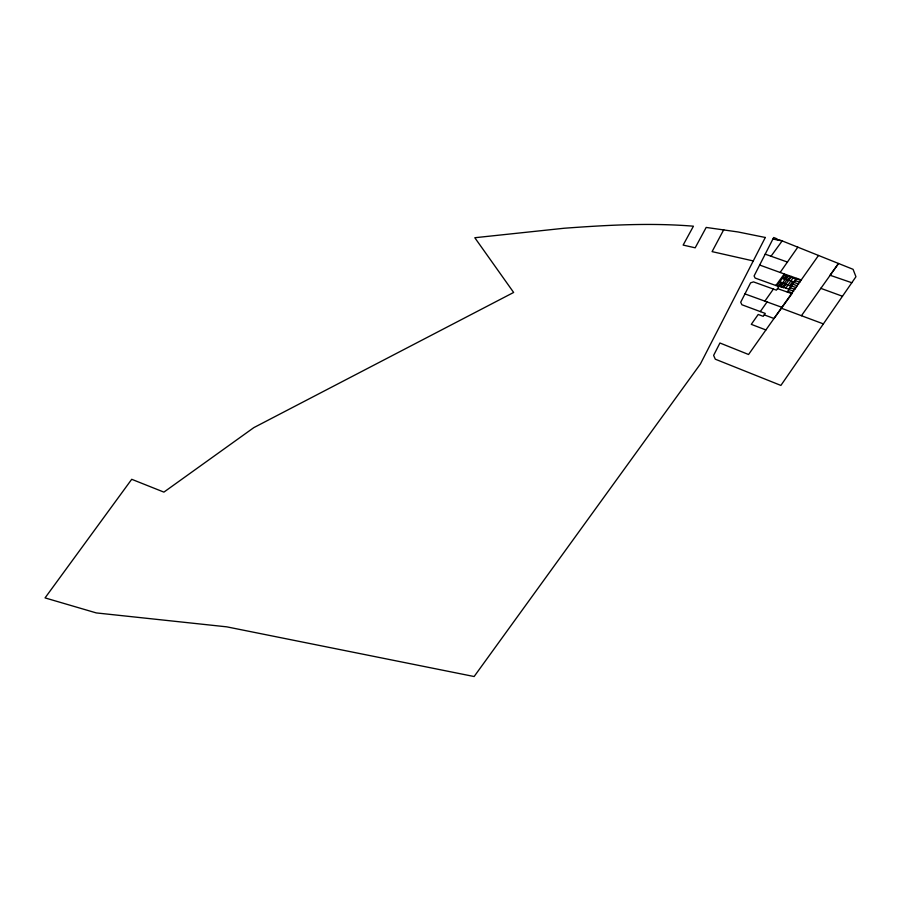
<?xml version="1.0" encoding="UTF-8"?>
<svg xmlns="http://www.w3.org/2000/svg" width="901" height="901" viewBox="0 0 901 901"><rect width="100%" height="100%" fill="white"/><g stroke="black" fill="none" stroke-linecap="round" stroke-linejoin="round"><path stroke-width="1.35" d="M818.513 255.456L748.562 354.498L719.933 342.999L713.615 355.399L715.304 359.195L780.885 385.425L855.95 276.731L853.067 269.309L781.572 240.657L776.662 239.407L776.966 238.821L773.689 237.504L754.092 275.954L755.128 278.06L778.914 286.608L776.392 290.145L753.495 281.889L750.589 282.846L740.701 302.229L741.906 304.763L765.264 313.435L763.215 316.33L758.203 314.472L751.288 324.349L765.906 329.957M723.74 229.71L712.083 251.627L753.27 260.93M780.142 272.462L797.813 247.167M787.316 292.048L796.856 278.375M784.399 283.477L786.877 279.929M776.2 285.054L783.532 287.61L791.348 276.449M785.818 288.151L792.981 277.913M801.428 315.71L838.538 263.475L830.046 275.244L851.805 282.734M760.286 311.588L767.066 301.948M781.437 282.43L778.948 285.977L783.532 287.599M783.926 278.893L786.404 275.368L790.977 276.967M780.311 286.203L787.474 275.999M764.881 301.137L773.385 289.063M777.484 288.602L791.956 293.681L774.004 318.492L764.239 314.888M771.019 256.233L782.169 240.894L772.912 239.024M775.862 285.516L784.253 273.96L801.462 279.997M796.495 278.893L801.113 280.504M785.165 277.136L789.738 278.736M795.256 280.661L799.874 282.272M782.552 277.981L792.655 281.517L789.681 285.775L779.568 282.216M782.305 278.33L788.51 280.504M794.029 282.441L798.646 284.052M792.79 284.209L797.408 285.831M779.815 281.867L786.021 284.052M791.54 285.989L796.169 287.622M780.198 284.209L784.782 285.82M790.301 287.768L794.919 289.401M789.062 289.559L793.68 291.192M765.197 254.161L787.508 262.09M787.812 291.338L792.429 292.983M759.656 265.04L784.253 273.96M744.947 293.906L781.899 307.331M820.631 288.286L842.469 296.249M781.28 308.187L823.379 323.898M765.298 237.481L700.392 363.993L474.129 676.527L226.793 626.848L96.294 612.917L45.05 597.904L131.715 479.298L163.903 492.115L253.823 427.626L513.638 292.453L474.804 237.729L564.161 228.246C607.139 225.092 650.409 222.648 693.432 226.196L683.138 245.083L695.189 247.809L706.181 227.435L738.11 231.974L765.298 237.481M795.831 278.916L788.679 289.165L777.473 285.2L784.636 275.008L795.831 278.916"/></g></svg>
